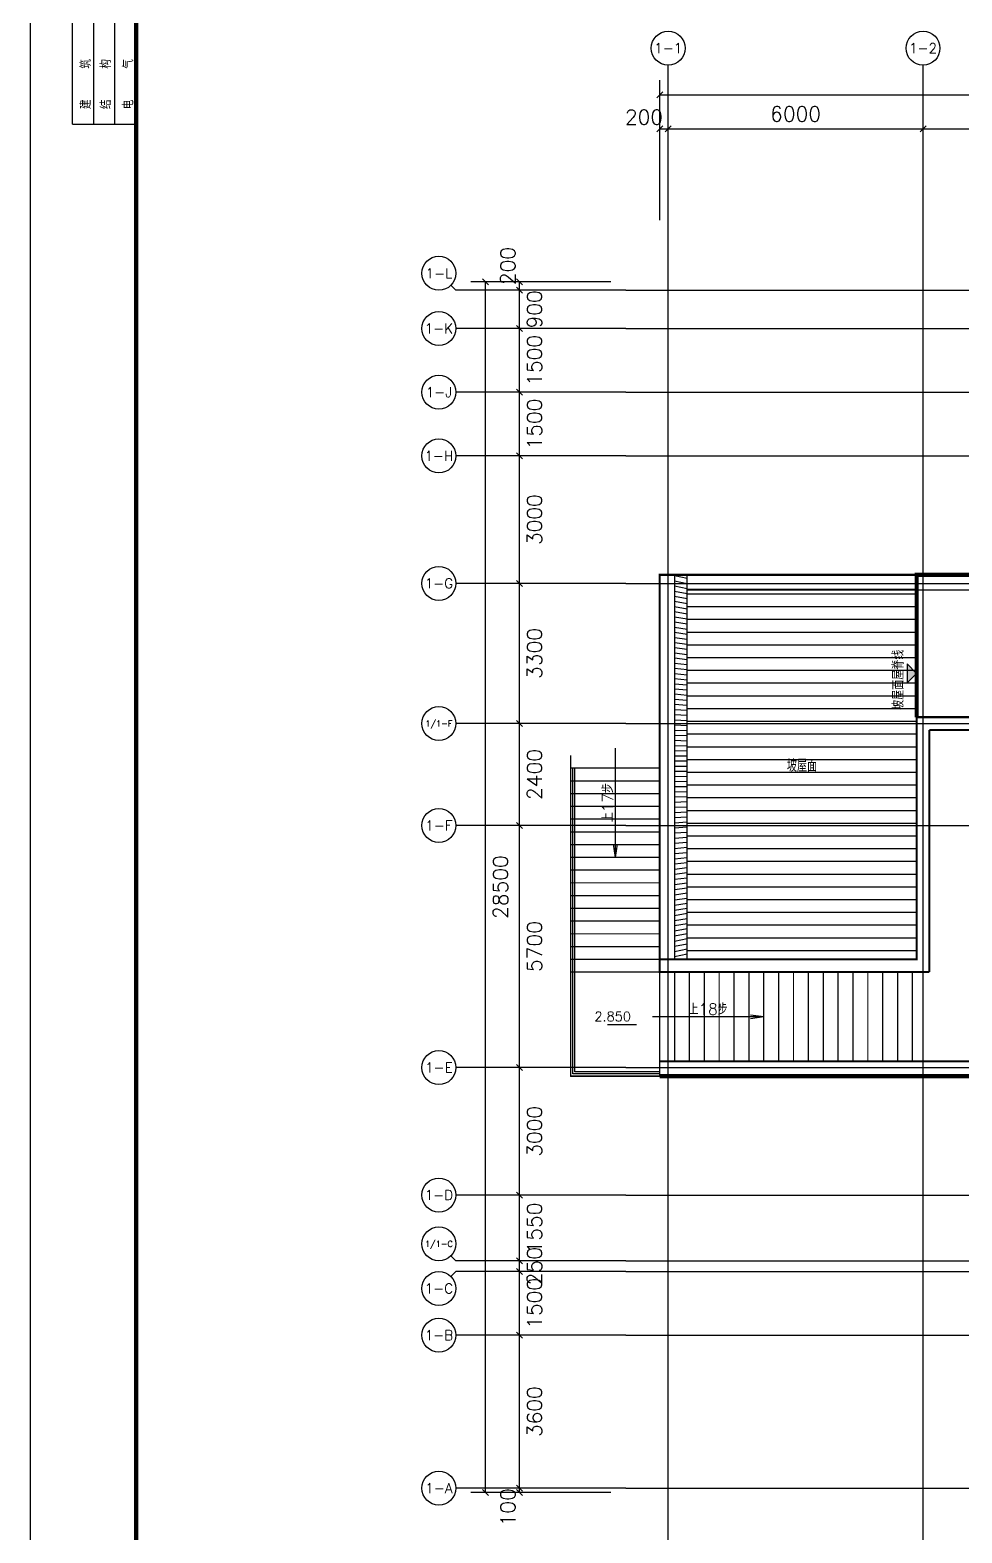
# Model space of a CAD drawing. Header units: inches. Extents: x 0 to 508000, y 0 to 738838.
# Drawn here: x 113500 to 135445, y 347374 to 382755 of the extents above; entities that cross this region are included whole.
import ezdxf
from ezdxf.enums import TextEntityAlignment as Align
from ezdxf.lldxf.tags import DXFTag

# ---------------------------------------------------------------- set-up
doc = ezdxf.new("R2010")
doc.units = ezdxf.units.IN
doc.header["$LTSCALE"] = 1000
doc.header["$MEASUREMENT"] = 0
doc.layers.get('0').update_dxf_attribs({"true_color": 0xffffff})
for name, color, linetype, true_color in [('AXIS', 3, 'Continuous', 0x00ff00), ('DIM_ELEV', 3, 'Continuous', 0x00ff00), ('DIM_SYMB', 3, 'Continuous', 0x00ff00), ('DOTE', 1, 'DOTE', 0xff0000), ('PUB_TEXT', 7, 'Continuous', 0xffffff), ('TK', 7, 'Continuous', 0xffffff), ('ZG-图框层', 4, 'Continuous', 0x00ffff)]:
    doc.layers.add(name, color=color, linetype=linetype, true_color=true_color)
doc.styles.add('CCIAD-图框(会签栏)', font='txt.shx', dxfattribs={"height": 0.2, "bigfont": 'gbcbig.shx'})
doc.styles.add('TXTSTY_ANONYMOUS', font='txt.shx', dxfattribs={"height": 0.2, "bigfont": 'gbcbig.shx'})
tags = doc.linetypes.add('DOTE', pattern=[2.4200000000000004, 2, -0.2, 0.02, -0.2]).pattern_tags.tags
tags[10:11] = [DXFTag(74, 4), DXFTag(75, 0), DXFTag(340, '0'), DXFTag(46, 0.0), DXFTag(50, 0.0), DXFTag(44, 0.0), DXFTag(45, 0.0)]
tags[8:9] = [DXFTag(74, 4), DXFTag(75, 0), DXFTag(340, '0'), DXFTag(46, 0.0), DXFTag(50, 0.0), DXFTag(44, 0.0), DXFTag(45, 0.0)]
tags[6:7] = [DXFTag(74, 4), DXFTag(75, 0), DXFTag(340, '0'), DXFTag(46, 0.0), DXFTag(50, 0.0), DXFTag(44, 0.0), DXFTag(45, 0.0)]
tags[4:5] = [DXFTag(74, 4), DXFTag(75, 0), DXFTag(340, '0'), DXFTag(46, 0.0), DXFTag(50, 0.0), DXFTag(44, 0.0), DXFTag(45, 0.0)]

# ---------------------------------------------------------------- blocks, each defined once
blk = doc.blocks.new('DAnoyomous7658')
at = {"layer": 'DIM_SYMB', "lineweight": -3}
for p in [(127277.9621350765, 365852.117800951), (127234.0060539246, 363590.4968873262), (127321.9182162285, 363590.4968873262)]:
    blk.add_line(p, (127277.9621350765, 363278.5788484812), dxfattribs=at)
at = {"layer": 'DIM_SYMB', "color": 7, "true_color": 0xffffff, "style": 'TXTSTY_ANONYMOUS'}
blk.add_text('上17步', height=262.5, rotation=90.00000250447816, dxfattribs=at).set_placement((127102.9621350765, 364565.3483247757), align=Align.MIDDLE_CENTER)
blk = doc.blocks.new('DAnoyomous7728')
at = {"layer": 'DIM_SYMB', "lineweight": -3}
for p in [(128156.4647712708, 359528.5788484812), (130466.0440962315, 359572.5349296331), (130466.0440962315, 359484.6227673292)]:
    blk.add_line(p, (130777.9621350765, 359528.5788484812), dxfattribs=at)
at = {"layer": 'DIM_SYMB', "color": 7, "true_color": 0xffffff, "style": 'TXTSTY_ANONYMOUS'}
blk.add_text('上18步', height=262.5, dxfattribs=at).set_placement((129467.2134531736, 359703.5788484812), align=Align.MIDDLE_CENTER)
blk = doc.blocks.new('DAnoyomous7965')
at = {"layer": 'AXIS', "lineweight": -3}
for p, q in [((123527.9621350765, 376628.5788484812), (123410.8048475981, 376745.7361359596)), ((127527.9621350765, 376628.5788484812), (123527.9621350765, 376628.5788484812)), ((127527.9621350765, 375728.5788484812), (123527.9621350765, 375728.5788484812)), ((127527.9621350765, 374228.5788484812), (123527.9621350765, 374228.5788484812)), ((127527.9621350765, 372728.5788484812), (123527.9621350765, 372728.5788484812)), ((127527.9621350765, 369728.5788484812), (123527.9621350765, 369728.5788484812)), ((127527.9621350765, 366428.5788484812), (123527.9621350765, 366428.5788484812)), ((127527.9621350765, 364028.5788484812), (123527.9621350765, 364028.5788484812)), ((127527.9621350765, 358328.5788484812), (123527.9621350765, 358328.5788484812)), ((127527.9621350765, 355328.5788484812), (123527.9621350765, 355328.5788484812)), ((123527.9621350765, 353778.5788484812), (123410.8048475981, 353895.7361359596)), ((123527.9621350765, 353528.5788484812), (123410.8048475981, 353411.4215610027)), ((127527.9621350765, 353778.5788484812), (123527.9621350765, 353778.5788484812)), ((127527.9621350765, 353528.5788484812), (123527.9621350765, 353528.5788484812)), ((127527.9621350765, 352028.5788484812), (123527.9621350765, 352028.5788484812)), ((127527.9621350765, 348428.5788484812), (123527.9621350765, 348428.5788484812))]:
    blk.add_line(p, q, dxfattribs=at)
for centre in [(123127.9621350765, 377028.5788484812), (123127.9621350765, 375728.5788484812), (123127.9621350765, 374228.5788484812), (123127.9621350765, 372728.5788484812), (123127.9621350765, 369728.5788484812), (123127.9621350765, 366428.5788484812), (123127.9621350765, 364028.5788484812), (123127.9621350765, 358328.5788484812), (123127.9621350765, 355328.5788484812), (123127.9621350765, 354178.5788484812), (123127.9621350765, 353128.5788484812), (123127.9621350765, 352028.5788484812), (123127.9621350765, 348428.5788484812)]:
    blk.add_circle(centre, 400, dxfattribs=at)
at = {"layer": 'AXIS', "color": 7, "true_color": 0xffffff, "style": 'TXTSTY_ANONYMOUS'}
for s, height, p in [('1-L', 233.3333282470703, (123127.9621350765, 377028.5788484812)), ('1-K', 233.3333282470703, (123127.9621350765, 375728.5788484812)), ('1-J', 233.3333282470703, (123127.9621350765, 374228.5788484812)), ('1-H', 233.3333282470703, (123127.9621350765, 372728.5788484812)), ('1-G', 233.3333282470703, (123127.9621350765, 369728.5788484812)), ('1/1-F', 140, (123127.9621350765, 366428.5788484812)), ('1-F', 233.3333282470703, (123127.9621350765, 364028.5788484812)), ('1-E', 233.3333282470703, (123127.9621350765, 358328.5788484812)), ('1-D', 233.3333282470703, (123127.9621350765, 355328.5788484812)), ('1/1-C', 140, (123127.9621350765, 354178.5788484812)), ('1-C', 233.3333282470703, (123127.9621350765, 353128.5788484812)), ('1-B', 233.3333282470703, (123127.9621350765, 352028.5788484812)), ('1-A', 233.3333282470703, (123127.9621350765, 348428.5788484812))]:
    blk.add_text(s, height=height, dxfattribs=at).set_placement(p, align=Align.MIDDLE_CENTER)
blk = doc.blocks.new('DAnoyomous7972')
at = {"layer": 'AXIS', "lineweight": -3}
for p, q in [((127177.9621350765, 376828.6435139179), (123877.9621350765, 376828.6435139179)), ((124298.6728131771, 376757.9328358173), (124157.2514569759, 376899.3541920185)), ((124227.9621350765, 348328.5788484812), (124227.9621350765, 376828.6435139179)), ((127177.9621350765, 348328.5788484812), (123877.9621350765, 348328.5788484812)), ((124298.6728131771, 348257.8681703806), (124157.2514569759, 348399.2895265818))]:
    blk.add_line(p, q, dxfattribs=at)
at = {"layer": 'AXIS', "color": 7, "true_color": 0xffffff, "style": 'TXTSTY_ANONYMOUS'}
blk.add_text('28500', height=350, rotation=90.00000250447816, dxfattribs=at).set_placement((124577.9621350765, 362578.6111812592), align=Align.MIDDLE_CENTER)
blk = doc.blocks.new('DAnoyomous8031')
at = {"layer": 'AXIS', "lineweight": -3}
for p, q in [((127177.9621350765, 376828.6435139179), (124677.9621350765, 376828.6435139179)), ((125098.6728131771, 376757.9328358173), (124957.2514569759, 376899.3541920185)), ((125027.9621350765, 376628.5788484812), (125027.9621350765, 376828.6435139179)), ((127177.9621350765, 376628.5788484812), (124677.9621350765, 376628.5788484812)), ((125098.6728131771, 376557.8681703806), (124957.2514569759, 376699.2895265818)), ((125027.9621350765, 375728.5788484812), (125027.9621350765, 376628.5788484812)), ((125098.6728131771, 375657.8681703806), (124957.2514569759, 375799.2895265818)), ((127177.9621350765, 375728.5788484812), (124677.9621350765, 375728.5788484812)), ((125027.9621350765, 374228.5788484812), (125027.9621350765, 375728.5788484812)), ((127177.9621350765, 374228.5788484812), (124677.9621350765, 374228.5788484812)), ((125098.6728131771, 374157.8681703806), (124957.2514569759, 374299.2895265818)), ((125027.9621350765, 372728.5788484812), (125027.9621350765, 374228.5788484812)), ((127177.9621350765, 372728.5788484812), (124677.9621350765, 372728.5788484812)), ((125098.6728131771, 372657.8681703806), (124957.2514569759, 372799.2895265818)), ((125027.9621350765, 369728.5788484812), (125027.9621350765, 372728.5788484812)), ((125098.6728131771, 369657.8681703806), (124957.2514569759, 369799.2895265818)), ((127177.9621350765, 369728.5788484812), (124677.9621350765, 369728.5788484812)), ((125027.9621350765, 366428.5788484812), (125027.9621350765, 369728.5788484812)), ((127177.9621350765, 366428.5788484812), (124677.9621350765, 366428.5788484812)), ((125098.6728131771, 366357.8681703806), (124957.2514569759, 366499.2895265818)), ((125027.9621350765, 364028.5788484812), (125027.9621350765, 366428.5788484812)), ((125098.6728131771, 363957.8681703806), (124957.2514569759, 364099.2895265818)), ((127177.9621350765, 364028.5788484812), (124677.9621350765, 364028.5788484812)), ((125027.9621350765, 358328.5788484812), (125027.9621350765, 364028.5788484812)), ((127177.9621350765, 358328.5788484812), (124677.9621350765, 358328.5788484812)), ((125098.6728131771, 358257.8681703806), (124957.2514569759, 358399.2895265818)), ((125027.9621350765, 355328.5788484812), (125027.9621350765, 358328.5788484812)), ((127177.9621350765, 355328.5788484812), (124677.9621350765, 355328.5788484812)), ((125098.6728131771, 355257.8681703806), (124957.2514569759, 355399.2895265818)), ((125027.9621350765, 353778.5788484812), (125027.9621350765, 355328.5788484812)), ((125098.6728131771, 353707.8681703806), (124957.2514569759, 353849.2895265818)), ((127177.9621350765, 353778.5788484812), (124677.9621350765, 353778.5788484812)), ((127177.9621350765, 353528.5788484812), (124677.9621350765, 353528.5788484812)), ((125098.6728131771, 353457.8681703806), (124957.2514569759, 353599.2895265818)), ((125027.9621350765, 353528.5788484812), (125027.9621350765, 353778.5788484812)), ((125027.9621350765, 352028.5788484812), (125027.9621350765, 353528.5788484812)), ((125098.6728131771, 351957.8681703806), (124957.2514569759, 352099.2895265818)), ((127177.9621350765, 352028.5788484812), (124677.9621350765, 352028.5788484812)), ((125027.9621350765, 348428.5788484812), (125027.9621350765, 352028.5788484812)), ((127177.9621350765, 348428.5788484812), (124677.9621350765, 348428.5788484812)), ((127177.9621350765, 348328.5788484812), (124677.9621350765, 348328.5788484812)), ((125098.6728131771, 348357.8681703806), (124957.2514569759, 348499.2895265818)), ((125098.6728131771, 348257.8681703806), (124957.2514569759, 348399.2895265818)), ((125027.9621350765, 348328.5788484812), (125027.9621350765, 348428.5788484812))]:
    blk.add_line(p, q, dxfattribs=at)
at = {"layer": 'AXIS', "color": 7, "true_color": 0xffffff, "style": 'TXTSTY_ANONYMOUS'}
for s, p in [('200', (124752.9621350765, 377198.6435139179)), ('900', (125377.9621350765, 376178.5788484812)), ('1500', (125377.9621350765, 374978.5788484812)), ('1500', (125377.9621350765, 373478.5788484812)), ('3000', (125377.9621350765, 371228.5788484812)), ('3300', (125377.9621350765, 368078.5788484812)), ('2400', (125377.9621350765, 365228.5788484812)), ('5700', (125377.9621350765, 361178.5788484812)), ('3000', (125377.9621350765, 356828.5788484812)), ('1550', (125377.9621350765, 354553.5788484812)), ('250', (125377.9621350765, 353653.5788484812)), ('1500', (125377.9621350765, 352778.5788484812)), ('3600', (125377.9621350765, 350228.5788484812)), ('100', (124752.9621350765, 347978.5788484812))]:
    blk.add_text(s, height=350, rotation=90.00000250447816, dxfattribs=at).set_placement(p, align=Align.MIDDLE_CENTER)
blk = doc.blocks.new('DAnoyomous8073')
at = {"layer": 'AXIS', "lineweight": -3}
for p, q in [((128527.9621350765, 377928.5788484812), (128527.9621350765, 381928.5788484812)), ((134527.9621350765, 377928.5788484812), (134527.9621350765, 381928.5788484812))]:
    blk.add_line(p, q, dxfattribs=at)
for centre in [(128527.9621350765, 382328.5788484812), (134527.9621350765, 382328.5788484812)]:
    blk.add_circle(centre, 400, dxfattribs=at)
at = {"layer": 'AXIS', "color": 7, "true_color": 0xffffff, "style": 'TXTSTY_ANONYMOUS'}
for s, p in [('1-1', (128527.9621350765, 382328.5788484812)), ('1-2', (134527.9621350765, 382328.5788484812))]:
    blk.add_text(s, height=233.3333282470703, dxfattribs=at).set_placement(p, align=Align.MIDDLE_CENTER)
blk = doc.blocks.new('DAnoyomous8080')
at = {"layer": 'AXIS', "lineweight": -3}
for p, q in [((128327.9621350765, 378278.5788484812), (128327.9621350765, 381578.5788484812)), ((128257.2514569759, 381157.8681703806), (128398.6728131771, 381299.2895265818)), ((128327.9621350765, 381228.5788484812), (187747.9621350765, 381228.5788484812))]:
    blk.add_line(p, q, dxfattribs=at)
blk = doc.blocks.new('DAnoyomous8127')
at = {"layer": 'AXIS', "lineweight": -3}
for p, q in [((128327.9621350765, 378278.5788484812), (128327.9621350765, 380778.5788484812)), ((128527.9621350765, 378278.5788484812), (128527.9621350765, 380778.5788484812)), ((134527.9621350765, 378278.5788484812), (134527.9621350765, 380778.5788484812)), ((128257.2514569759, 380357.8681703806), (128398.6728131771, 380499.2895265818)), ((128327.9621350765, 380428.5788484812), (128527.9621350765, 380428.5788484812)), ((128457.2514569759, 380357.8681703806), (128598.6728131771, 380499.2895265818)), ((128527.9621350765, 380428.5788484812), (134527.9621350765, 380428.5788484812)), ((134457.2514569759, 380357.8681703806), (134598.6728131771, 380499.2895265818)), ((134527.9621350765, 380428.5788484812), (140527.9621350765, 380428.5788484812))]:
    blk.add_line(p, q, dxfattribs=at)
at = {"layer": 'AXIS', "color": 7, "true_color": 0xffffff, "style": 'TXTSTY_ANONYMOUS'}
for s, p in [('200', (127957.9621350765, 380703.5788484812)), ('6000', (131527.9621350765, 380778.5788484812))]:
    blk.add_text(s, height=350, dxfattribs=at).set_placement(p, align=Align.MIDDLE_CENTER)
blk = doc.blocks.new('DAnoyomous37717')
at = {"layer": 'DIM_ELEV', "lineweight": -3}
blk.add_line((127094.2649492025, 359342.9706825018), (127777.6538621187, 359342.9706825018), dxfattribs=at)
at = {"layer": 'DIM_ELEV', "lineweight": -3, "const_width": 1}
blk.add_lwpolyline([(126869.2649492025, 359342.9706825018), (127319.2649492025, 359342.9706825018), (127094.2649492025, 359117.9706825018)], close=True, dxfattribs=at)
at = {"layer": 'DIM_ELEV', "color": 7, "true_color": 0xffffff, "style": 'TXTSTY_ANONYMOUS'}
blk.add_text('2.850', height=223.125, dxfattribs=at).set_placement((127650.2024492025, 359421.7206825018), align=Align.RIGHT)
blk = doc.blocks.new('DAnoyomous39708')
at = {"layer": 'PUB_TEXT', "style": 'TXTSTY_ANONYMOUS'}
blk.add_text('坡屋面屋脊线', height=262.5, rotation=90.00000250447816, dxfattribs=at).set_placement((133811.7121349573, 366750.5474416018), align=Align.TOP_LEFT)

msp = doc.modelspace()

# ---------------------------------------------------------------- hatches: boundary and pattern name
at = {"true_color": 0x848484}
h = msp.add_hatch(dxfattribs=at)
h.set_pattern_fill('玻璃', color=252, scale=2540, style=0)
h.set_pattern_definition([(0, (-814955909.2584168, -579186197.933888), (0, 120), [])])
h.paths.add_polyline_path([(128677.9621350765, 360878.5788484812), (128977.9621350765, 360878.5788484812), (128977.9621350765, 369928.5788484812), (128677.9621350765, 369928.5788484812)], flags=0)
h = msp.add_hatch(dxfattribs=at)
h.set_pattern_fill('玻璃', color=252, scale=6350, style=0)
h.set_pattern_definition([(0, (-814955909.2584168, -579300117.933888), (0, 300), [])])
h.paths.add_polyline_path([(128977.9621350765, 369578.5788484812), (128977.9621350765, 360878.5788484812), (134377.9621350765, 360878.5788484812), (134377.9621350765, 369578.5788484812)], flags=0)
at = {"layer": 'DIM_ELEV'}
msp.add_hatch(color=256, dxfattribs=at).paths.add_polyline_path([(134377.9621349573, 367610.6538245678), (134152.9621349573, 367835.6538245678), (134152.9621349573, 367385.6538245678)], flags=0)

# ---------------------------------------------------------------- linework, layer by layer
at = {"lineweight": -3}
for points, const_width in [([(134377.9621350765, 366578.5788484812), (134377.9621350765, 369928.5788484812), (140327.9414759874, 369928.5788484812), (140327.9414759874, 372890.1141389608), (158727.9621350765, 372890.1141389608), (158727.9621350765, 369928.5788484812), (164727.9621350765, 369928.5788484812), (164727.9621350765, 366578.5788484812)], 100), ([(134377.9621350765, 369928.5788484812), (128327.9621350765, 369928.5788484812), (128327.9621350765, 360578.5788484812), (134677.9621350765, 360578.5788484812)], 50), ([(134377.9621350765, 369578.5788484812), (128977.9621350765, 369578.5788484812)], 50), ([(134377.9621350765, 366578.5788484812), (134377.9621350765, 360878.5788484812), (128327.9621350765, 360878.5788484812)], 50), ([(134377.9621350765, 366578.5788484812), (146377.9621350765, 366578.5788484812)], 50), ([(134677.9621350765, 366278.5788484812), (146677.9621350765, 366278.5788484812)], 50), ([(134677.9621350765, 366278.5788484812), (134677.9621350765, 360578.5788484812)], 50), ([(140377.9621350765, 358478.5788484812), (128327.9621350765, 358478.5788484812)], 50), ([(128327.9621350765, 358128.5788484812), (140677.9621350765, 358128.5788484812)], 100)]:
    msp.add_lwpolyline(points, dxfattribs=dict(at, const_width=const_width))
for points in [[(134377.9621350765, 369578.5782408714), (140678.6722955704, 369578.5788484812), (140678.6722955704, 372540.8463213444), (146677.9621350765, 372540.8463213444)], [(155107.8719183207, 366578.5788484812), (152677.9621350765, 366578.5788484812), (152677.9621350765, 369878.5788484812), (146377.9621350765, 369878.5788484812), (146377.9621350765, 366578.5788484812), (134377.9621350765, 366578.5788484812), (134377.9621350765, 360878.5788484812), (128327.9621350765, 360878.5788484812), (128327.9621350765, 365378.5788484812), (126227.9621350765, 365378.5788484812), (126227.9621350765, 358128.5788484812), (140677.9621350765, 358128.5788484812), (140677.9621350765, 363878.5788484812), (155633.1016979218, 363878.5788484812)], [(128327.9621350765, 358178.5788484812), (126277.9621350765, 358178.5788484812), (126277.9621350765, 365378.5788484812)], [(128327.9621350765, 358228.5788484812), (126327.9621350765, 358228.5788484812), (126327.9621350765, 365378.5788484812)]]:
    msp.add_lwpolyline(points, dxfattribs=at)
for points in [[(128677.9621350765, 360878.5788484812), (128977.9621350765, 360878.5788484812), (128977.9621350765, 369928.5788484812), (128677.9621350765, 369928.5788484812)], [(128977.9621350765, 369578.5788484812), (134377.9621350765, 369578.5788484812), (134377.9621350765, 360878.5788484812), (128977.9621350765, 360878.5788484812)]]:
    msp.add_lwpolyline(points, close=True, dxfattribs=at)
at = {"color": 2, "lineweight": -3, "true_color": 0xffff00, "const_width": 30}
for points in [[(126227.9621350765, 360578.5788484812), (126227.9621350765, 365678.8698706627)], [(128327.9621350765, 358128.5788484812), (128327.9621350765, 365720.4007520676)], [(126227.9621350765, 365378.5788484812), (128327.9621350765, 365378.5788484812)], [(126227.9621350765, 365078.5788484812), (128327.9621350765, 365078.5788484812)], [(126227.9621350765, 364778.5788484812), (128327.9621350765, 364778.5788484812)], [(126227.9621350765, 364478.5788484812), (128327.9621350765, 364478.5788484812)], [(126227.9621350765, 364178.5788484812), (128327.9621350765, 364178.5788484812)], [(126227.9621350765, 363878.5788484812), (128327.9621350765, 363878.5788484812)], [(126227.9621350765, 363578.5788484812), (128327.9621350765, 363578.5788484812)], [(126227.9621350765, 363278.5788484812), (128327.9621350765, 363278.5788484812)], [(126227.9621350765, 362978.5788484812), (128327.9621350765, 362978.5788484812)], [(126227.9621350765, 362678.5788484812), (128327.9621350765, 362678.5788484812)], [(126227.9621350765, 362378.5788484812), (128327.9621350765, 362378.5788484812)], [(126227.9621350765, 362078.5788484812), (128327.9621350765, 362078.5788484812)], [(126227.9621350765, 361778.5788484812), (128327.9621350765, 361778.5788484812)], [(126227.9621350765, 361478.5788484812), (128327.9621350765, 361478.5788484812)], [(126227.9621350765, 361178.5788484812), (128327.9621350765, 361178.5788484812)], [(126227.9621350765, 360878.5788484812), (128327.9621350765, 360878.5788484812)], [(128677.9621350765, 360578.5788484812), (128677.9621350765, 358478.5788484812)], [(129027.9621350765, 360578.5788484812), (129027.9621350765, 358478.5788484812)], [(129377.9621350765, 360578.5788484812), (129377.9621350765, 358478.5788484812)], [(129727.9621350765, 360578.5788484812), (129727.9621350765, 358478.5788484812)], [(130077.9621350765, 360578.5788484812), (130077.9621350765, 358478.5788484812)], [(130427.9621350765, 360578.5788484812), (130427.9621350765, 358478.5788484812)], [(130777.9621350765, 360578.5788484812), (130777.9621350765, 358478.5788484812)], [(131127.9621350765, 360578.5788484812), (131127.9621350765, 358478.5788484812)], [(131477.9621350765, 360578.5788484812), (131477.9621350765, 358478.5788484812)], [(131827.9621350765, 360578.5788484812), (131827.9621350765, 358478.5788484812)], [(132177.9621350765, 360578.5788484812), (132177.9621350765, 358478.5788484812)], [(132527.9621350765, 360578.5788484812), (132527.9621350765, 358478.5788484812)], [(132877.9621350765, 360578.5788484812), (132877.9621350765, 358478.5788484812)], [(133227.9621350765, 360578.5788484812), (133227.9621350765, 358478.5788484812)], [(133577.9621350765, 360578.5788484812), (133577.9621350765, 358478.5788484812)], [(133927.9621350765, 360578.5788484812), (133927.9621350765, 358478.5788484812)], [(134277.9621350765, 360578.5788484812), (134277.9621350765, 358478.5788484812)]]:
    msp.add_lwpolyline(points, dxfattribs=at)
msp.add_lwpolyline([(126227.9621350765, 360578.5788484812), (128327.9621350765, 360578.5788484812), (128327.9621350765, 358128.5788484812), (126227.9621350765, 358128.5788484812)], close=True, dxfattribs=at)
at = {"layer": 'DIM_ELEV', "lineweight": -3}
for p, q in [((134377.9621349573, 367610.6538245678), (134152.9621349573, 367835.6538245678)), ((134152.9621349573, 367835.6538245678), (134152.9621349573, 367385.6538245678)), ((134377.9621349573, 367610.6538245678), (134152.9621349573, 367385.6538245678))]:
    msp.add_line(p, q, dxfattribs=at)
at = {"layer": 'DOTE', "lineweight": -3}
for p, q in [((128527.9621350765, 347128.5788484812), (128527.9621350765, 377928.5788484812)), ((134527.9621350765, 347128.5788484812), (134527.9621350765, 377928.5788484812)), ((127527.9621350765, 376628.5788484812), (188627.9621350765, 376628.5788484812)), ((127527.9621350765, 375728.5788484812), (188627.9621350765, 375728.5788484812)), ((127527.9621350765, 374228.5788484812), (188627.9621350765, 374228.5788484812)), ((127527.9621350765, 372728.5788484812), (188627.9621350765, 372728.5788484812)), ((127527.9621350765, 369728.5788484812), (188627.9621350765, 369728.5788484812)), ((127527.9621350765, 366428.5788484812), (188627.9621350765, 366428.5788484812)), ((127527.9621350765, 364028.5788484812), (188627.9621350765, 364028.5788484812)), ((127527.9621350765, 358328.5788484812), (198699.9534183741, 358328.5788484812)), ((127527.9621350765, 355328.5788484812), (188627.9621350765, 355328.5788484812)), ((127527.9621350765, 353778.5788484812), (164527.9621350765, 353778.5788484812)), ((127527.9621350765, 353528.5788484812), (164527.9621350765, 353528.5788484812)), ((127527.9621350765, 352028.5788484812), (188627.9621350765, 352028.5788484812)), ((127527.9621350765, 348428.5788484812), (188627.9621350765, 348428.5788484812))]:
    msp.add_line(p, q, dxfattribs=at)
at = {"layer": 'TK', "lineweight": -3}
for p, q in [((114499.9999444485, 380538.4308348894), (114499.9999444485, 388038.4308348894)), ((114999.9999444485, 380538.4308348894), (114999.9999444485, 388038.4308348894)), ((115499.9999444485, 380538.4308348894), (115499.9999444485, 388038.4308348894)), ((115999.9999444485, 380538.4308348894), (115999.9999444485, 388038.4308348894)), ((114499.9999444485, 380538.4308348894), (115999.9999444485, 380538.4308348894))]:
    msp.add_line(p, q, dxfattribs=at)
at = {"layer": 'ZG-图框层', "lineweight": -3}
msp.add_lwpolyline([(113500.0000128746, 396538.4308348894), (113500.0000128746, 312438.4308348894), (247300.0000128746, 312438.4308348894), (247300.0000128746, 396538.4308348894)], close=True, dxfattribs=at)
at = {"layer": 'ZG-图框层', "lineweight": -3, "const_width": 100}
msp.add_lwpolyline([(115999.9999444485, 313484.0907632113), (115999.9999444485, 395538.4308348894), (246299.9999843836, 395538.4308348894), (246299.9999843836, 313484.0907632113)], close=True, dxfattribs=at)

# ---------------------------------------------------------------- block references
at = {"layer": 'AXIS'}
for name in ['DAnoyomous8073', 'DAnoyomous8080', 'DAnoyomous8127', 'DAnoyomous8031', 'DAnoyomous7965', 'DAnoyomous7972']:
    msp.add_blockref(name, (0, 0), dxfattribs=at)
at = {"layer": 'DIM_ELEV'}
msp.add_blockref('DAnoyomous37717', (0, 0), dxfattribs=at)
at = {"layer": 'DIM_SYMB'}
for name in ['DAnoyomous7658', 'DAnoyomous7728']:
    msp.add_blockref(name, (0, 0), dxfattribs=at)
at = {"layer": 'PUB_TEXT'}
msp.add_blockref('DAnoyomous39708', (0, 0), dxfattribs=at)

# ---------------------------------------------------------------- texts
at = {"layer": 'PUB_TEXT', "style": 'TXTSTY_ANONYMOUS'}
msp.add_text('坡屋面', height=297.5, dxfattribs=at).set_placement((131321.7156347036, 365291.2185152769))
at = {"layer": 'TK', "style": 'CCIAD-图框(会签栏)'}
for s, p in [('建   筑', (114935.4219212532, 380893.9076502323)), ('结   构', (115409.0713558197, 380893.9076502323)), ('电   气', (115935.3484638929, 380893.9076502323))]:
    msp.add_text(s, height=250, rotation=90.00000250447816, dxfattribs=at).set_placement(p)

doc.saveas('drawing.dxf')
